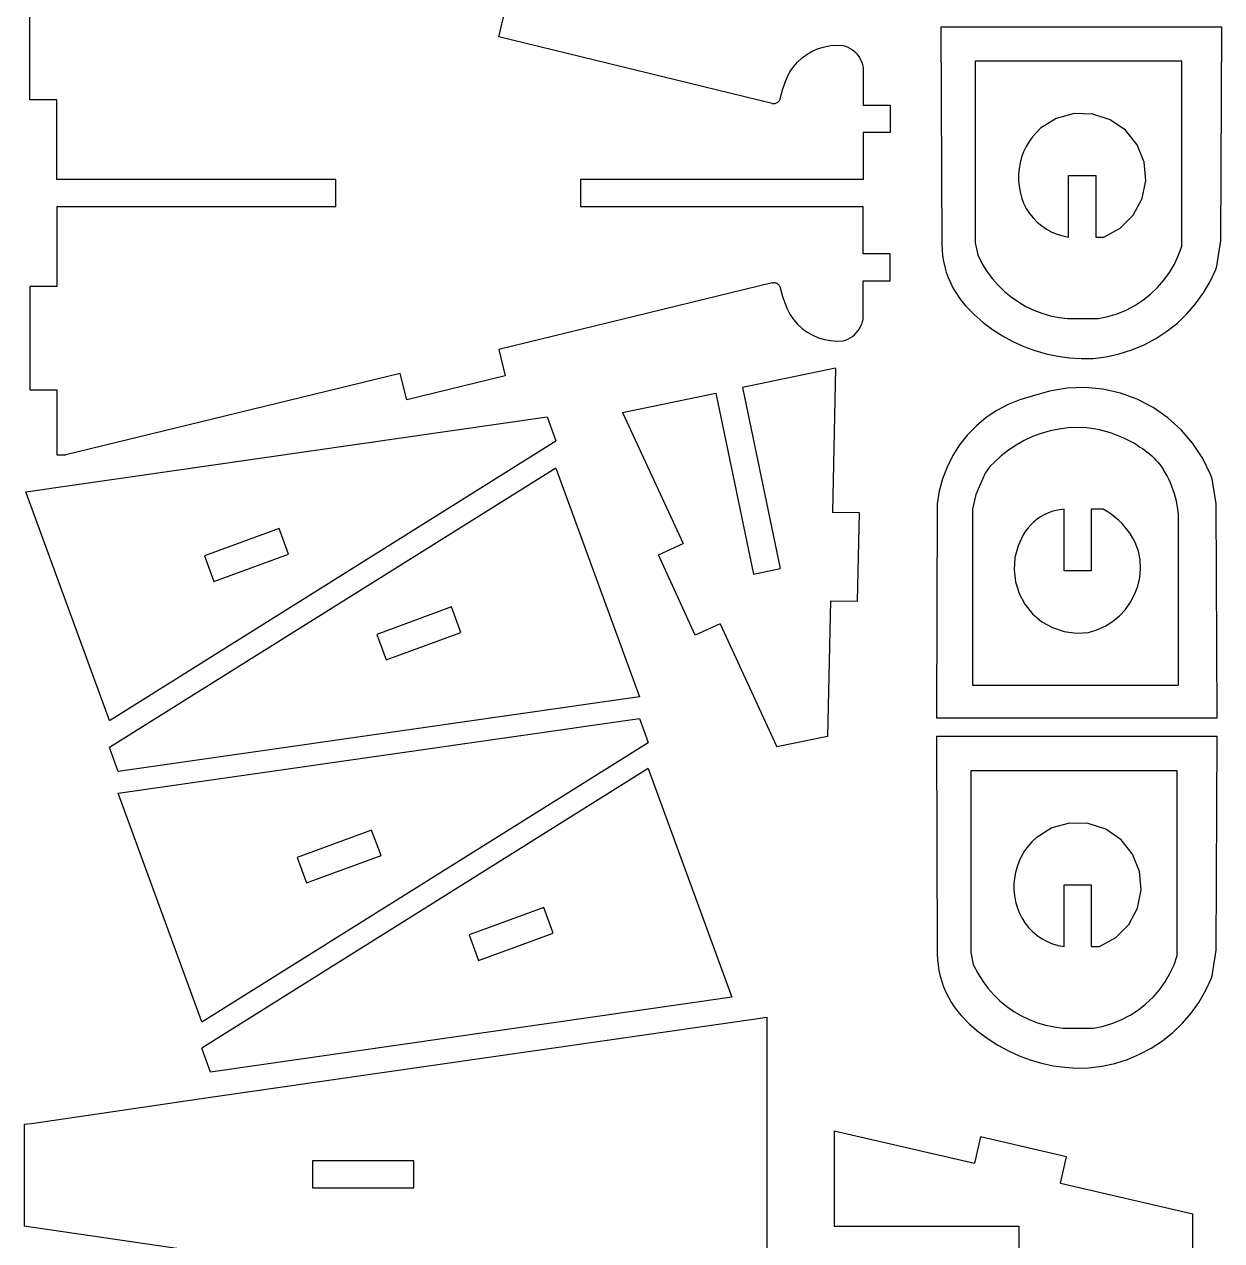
# Model space of a CAD drawing. Extents: x -3998 to 3998, y -3549 to 3549.
# Drawn here: x -2327 to -1666, y -2669 to -1998 of the extents above; entities that cross this region are included whole.
import ezdxf

# ---------------------------------------------------------------- set-up
doc = ezdxf.new("R2010")
doc.units = 0
doc.header["$MEASUREMENT"] = 0
doc.layers.get('0').update_dxf_attribs({"linetype": 'CONTINUOUS'})

msp = doc.modelspace()

# ---------------------------------------------------------------- linework, layer by layer
for p, q in [((-2323.85, -2039.82), (-2323.85, -1982.82)), ((-2064.87, -2005.03), (-2061.32, -1990.46)), ((-1820.85, -1999.57), (-1665.85, -1999.57)), ((-1820.85, -1999.57), (-1820.35, -2119.56)), ((-1666.35, -2117.56), (-1665.85, -1999.57)), ((-1913.93, -2041.8), (-2064.87, -2005.03)), ((-1894.62, -2014.62), (-1891.62, -2012.9)), ((-1891.62, -2012.9), (-1888.45, -2011.54)), ((-1888.45, -2011.54), (-1885.14, -2010.53)), ((-1885.14, -2010.53), (-1881.74, -2009.91)), ((-1881.74, -2009.91), (-1878.3, -2009.67)), ((-1878.3, -2009.67), (-1874.85, -2009.82)), ((-1874.85, -2009.82), (-1873.48, -2010.24)), ((-1873.48, -2010.24), (-1872.15, -2010.79)), ((-1872.15, -2010.79), (-1870.88, -2011.47)), ((-1870.88, -2011.47), (-1869.69, -2012.27)), ((-1869.69, -2012.27), (-1868.58, -2013.17)), ((-1868.58, -2013.17), (-1867.56, -2014.19)), ((-1902.2, -2021.61), (-1899.94, -2019)), ((-1899.94, -2019), (-1897.4, -2016.66)), ((-1897.4, -2016.66), (-1894.62, -2014.62)), ((-1867.56, -2014.19), (-1866.64, -2015.29)), ((-1866.64, -2015.29), (-1865.83, -2016.48)), ((-1865.83, -2016.48), (-1865.15, -2017.74)), ((-1865.15, -2017.74), (-1864.58, -2019.06)), ((-1864.58, -2019.06), (-1864.15, -2020.43)), ((-1801.85, -2018.57), (-1801.85, -2118.82)), ((-1687.85, -2018.57), (-1801.85, -2018.57)), ((-1687.85, -2120.57), (-1687.85, -2018.57)), ((-1905.78, -2027.5), (-1904.16, -2024.46)), ((-1904.16, -2024.46), (-1902.2, -2021.61)), ((-1864.15, -2020.43), (-1863.85, -2021.84)), ((-1863.85, -2021.84), (-1863.85, -2042.82)), ((-1909.85, -2039.82), (-1908.15, -2033.72)), ((-1908.15, -2033.72), (-1907.05, -2030.72)), ((-1907.05, -2030.72), (-1905.78, -2027.5)), ((-2308.85, -2039.82), (-2323.85, -2039.82)), ((-2308.85, -2083.82), (-2308.85, -2039.82)), ((-1910.26, -2040.53), (-1910.03, -2040.18)), ((-1910.03, -2040.18), (-1909.85, -2039.82)), ((-1913.93, -2041.8), (-1913.53, -2041.88)), ((-1913.53, -2041.88), (-1913.12, -2041.91)), ((-1913.12, -2041.91), (-1912.71, -2041.9)), ((-1912.71, -2041.9), (-1912.3, -2041.83)), ((-1912.3, -2041.83), (-1911.9, -2041.72)), ((-1911.9, -2041.72), (-1911.52, -2041.56)), ((-1911.52, -2041.56), (-1911.16, -2041.36)), ((-1911.16, -2041.36), (-1910.83, -2041.12)), ((-1910.83, -2041.12), (-1910.53, -2040.84)), ((-1910.53, -2040.84), (-1910.26, -2040.53)), ((-1863.85, -2042.82), (-1848.85, -2042.82)), ((-1848.85, -2042.82), (-1848.85, -2057.82)), ((-1757.17, -2050.14), (-1765.85, -2055.57)), ((-1747.3, -2047.44), (-1757.17, -2050.14)), ((-1737.07, -2047.68), (-1747.3, -2047.44)), ((-1727.34, -2050.85), (-1737.07, -2047.68)), ((-1718.93, -2056.68), (-1727.34, -2050.85)), ((-1848.85, -2057.82), (-1863.85, -2057.82)), ((-1863.85, -2057.82), (-1863.85, -2083.82)), ((-1770.27, -2060.25), (-1772.16, -2062.86)), ((-1768.17, -2057.81), (-1770.27, -2060.25)), ((-1765.85, -2055.57), (-1768.17, -2057.81)), ((-1712.55, -2064.68), (-1718.93, -2056.68)), ((-1773.8, -2065.64), (-1775.19, -2068.55)), ((-1772.16, -2062.86), (-1773.8, -2065.64)), ((-1708.73, -2074.17), (-1712.55, -2064.68)), ((-1776.31, -2071.57), (-1777.16, -2074.68)), ((-1775.19, -2068.55), (-1776.31, -2071.57)), ((-1777.73, -2077.85), (-1778.02, -2081.06)), ((-1777.16, -2074.68), (-1777.73, -2077.85)), ((-1707.79, -2084.36), (-1708.73, -2074.17)), ((-2154.85, -2083.82), (-2308.85, -2083.82)), ((-2154.85, -2098.82), (-2154.85, -2083.82)), ((-1863.85, -2083.82), (-2019.85, -2083.82)), ((-2019.85, -2083.82), (-2019.85, -2098.82)), ((-1778.02, -2081.06), (-1778.01, -2084.28)), ((-1778.01, -2084.28), (-1777.72, -2087.49)), ((-1750.35, -2081.57), (-1735.35, -2081.57)), ((-1750.35, -2115.57), (-1750.35, -2081.57)), ((-1735.35, -2081.57), (-1735.35, -2115.57)), ((-1709.82, -2094.39), (-1707.79, -2084.36)), ((-1777.72, -2087.49), (-1777.15, -2090.67)), ((-1777.15, -2090.67), (-1776.32, -2093.81)), ((-1776.32, -2093.81), (-1775.17, -2096.84)), ((-2308.85, -2098.82), (-2308.85, -2142.82)), ((-2154.85, -2098.82), (-2308.85, -2098.82)), ((-1863.85, -2098.82), (-2019.85, -2098.82)), ((-1863.85, -2124.82), (-1863.85, -2098.82)), ((-1775.17, -2096.84), (-1773.72, -2099.75)), ((-1773.72, -2099.75), (-1771.97, -2102.49)), ((-1714.65, -2103.42), (-1709.82, -2094.39)), ((-1771.97, -2102.49), (-1769.96, -2105.04)), ((-1769.96, -2105.04), (-1767.7, -2107.37)), ((-1767.7, -2107.37), (-1765.21, -2109.45)), ((-1721.86, -2110.68), (-1714.65, -2103.42)), ((-1765.21, -2109.45), (-1762.52, -2111.27)), ((-1762.52, -2111.27), (-1759.66, -2112.81)), ((-1759.66, -2112.81), (-1756.66, -2114.04)), ((-1756.66, -2114.04), (-1753.54, -2114.97)), ((-1730.85, -2115.57), (-1721.86, -2110.68)), ((-1820.35, -2119.56), (-1820.24, -2122.68)), ((-1801.85, -2118.82), (-1800.55, -2125.47)), ((-1753.54, -2114.97), (-1750.35, -2115.57)), ((-1735.35, -2115.57), (-1730.85, -2115.57)), ((-1689.66, -2125.6), (-1687.85, -2120.57)), ((-1668.55, -2131.67), (-1666.35, -2117.56)), ((-1848.85, -2124.82), (-1863.85, -2124.82)), ((-1848.85, -2139.82), (-1848.85, -2124.82)), ((-1820.24, -2122.68), (-1819.93, -2125.79)), ((-1819.93, -2125.79), (-1819.43, -2128.87)), ((-1800.55, -2125.47), (-1797.8, -2130.67)), ((-1691.92, -2130.45), (-1689.66, -2125.6)), ((-1819.43, -2128.87), (-1818.76, -2131.92)), ((-1818.76, -2131.92), (-1817.89, -2134.92)), ((-1797.8, -2130.67), (-1795.24, -2134.75)), ((-1694.63, -2135.06), (-1691.92, -2130.45)), ((-1672.26, -2140.11), (-1669.15, -2133.47)), ((-1669.15, -2133.47), (-1668.55, -2131.67)), ((-1913.93, -2140.84), (-2064.87, -2177.6)), ((-1913.93, -2140.84), (-1913.53, -2140.75)), ((-1913.53, -2140.75), (-1913.12, -2140.72)), ((-1913.12, -2140.72), (-1912.71, -2140.74)), ((-1912.71, -2140.74), (-1912.3, -2140.8)), ((-1912.3, -2140.8), (-1911.9, -2140.91)), ((-1911.9, -2140.91), (-1911.52, -2141.07)), ((-1911.52, -2141.07), (-1911.16, -2141.27)), ((-1863.85, -2139.82), (-1848.85, -2139.82)), ((-1863.85, -2160.8), (-1863.85, -2139.82)), ((-1817.89, -2134.92), (-1816.85, -2137.86)), ((-1816.85, -2137.86), (-1815.63, -2140.73)), ((-1815.63, -2140.73), (-1814.24, -2143.53)), ((-1795.24, -2134.75), (-1792.36, -2138.61)), ((-1792.36, -2138.61), (-1789.18, -2142.22)), ((-1701.26, -2143.44), (-1697.75, -2139.41)), ((-1697.75, -2139.41), (-1694.63, -2135.06)), ((-1675.97, -2146.43), (-1672.26, -2140.11)), ((-2323.85, -2142.82), (-2323.85, -2199.82)), ((-2308.85, -2142.82), (-2323.85, -2142.82)), ((-1911.16, -2141.27), (-1910.83, -2141.51)), ((-1910.83, -2141.51), (-1910.53, -2141.79)), ((-1910.53, -2141.79), (-1910.26, -2142.11)), ((-1910.26, -2142.11), (-1910.03, -2142.45)), ((-1910.03, -2142.45), (-1909.85, -2142.82)), ((-1909.85, -2142.82), (-1908.15, -2148.92)), ((-1814.24, -2143.53), (-1812.69, -2146.23)), ((-1812.69, -2146.23), (-1810.97, -2148.84)), ((-1789.18, -2142.22), (-1785.73, -2145.57)), ((-1785.73, -2145.57), (-1782.01, -2148.64)), ((-1709.33, -2150.46), (-1705.13, -2147.14)), ((-1705.13, -2147.14), (-1701.26, -2143.44)), ((-1680.24, -2152.39), (-1675.97, -2146.43)), ((-1908.15, -2148.92), (-1907.05, -2151.92)), ((-1907.05, -2151.92), (-1905.78, -2155.13)), ((-1810.97, -2148.84), (-1809.1, -2151.34)), ((-1809.1, -2151.34), (-1807.08, -2153.72)), ((-1807.08, -2153.72), (-1802.48, -2158.36)), ((-1782.01, -2148.64), (-1778.06, -2151.39)), ((-1778.06, -2151.39), (-1773.9, -2153.82)), ((-1773.9, -2153.82), (-1769.56, -2155.9)), ((-1718.55, -2155.86), (-1713.81, -2153.38)), ((-1713.81, -2153.38), (-1709.33, -2150.46)), ((-1685.04, -2157.93), (-1680.24, -2152.39)), ((-1905.78, -2155.13), (-1904.16, -2158.18)), ((-1904.16, -2158.18), (-1902.2, -2161.02)), ((-1902.2, -2161.02), (-1899.94, -2163.64)), ((-1864.15, -2162.2), (-1863.85, -2160.8)), ((-1802.48, -2158.36), (-1797.56, -2162.65)), ((-1769.56, -2155.9), (-1765.06, -2157.63)), ((-1765.06, -2157.63), (-1760.44, -2158.99)), ((-1760.44, -2158.99), (-1755.73, -2159.98)), ((-1755.73, -2159.98), (-1750.95, -2160.58)), ((-1750.95, -2160.58), (-1733.85, -2160.57)), ((-1733.85, -2160.57), (-1728.61, -2159.47)), ((-1728.61, -2159.47), (-1723.5, -2157.9)), ((-1723.5, -2157.9), (-1718.55, -2155.86)), ((-1690.33, -2163.01), (-1685.04, -2157.93)), ((-1899.94, -2163.64), (-1897.4, -2165.98)), ((-1897.4, -2165.98), (-1894.62, -2168.02)), ((-1867.56, -2168.45), (-1866.64, -2167.34)), ((-1866.64, -2167.34), (-1865.83, -2166.15)), ((-1865.83, -2166.15), (-1865.15, -2164.89)), ((-1865.15, -2164.89), (-1864.58, -2163.57)), ((-1864.58, -2163.57), (-1864.15, -2162.2)), ((-1797.56, -2162.65), (-1792.34, -2166.57)), ((-1792.34, -2166.57), (-1786.84, -2170.1)), ((-1702.19, -2171.61), (-1696.06, -2167.58)), ((-1696.06, -2167.58), (-1690.33, -2163.01)), ((-1894.62, -2168.02), (-1891.62, -2169.73)), ((-1891.62, -2169.73), (-1888.45, -2171.1)), ((-1888.45, -2171.1), (-1885.14, -2172.1)), ((-1885.14, -2172.1), (-1881.74, -2172.72)), ((-1881.74, -2172.72), (-1878.3, -2172.96)), ((-1878.3, -2172.96), (-1874.85, -2172.82)), ((-1874.85, -2172.82), (-1873.48, -2172.39)), ((-1873.48, -2172.39), (-1872.15, -2171.84)), ((-1872.15, -2171.84), (-1870.88, -2171.16)), ((-1870.88, -2171.16), (-1869.69, -2170.37)), ((-1869.69, -2170.37), (-1868.58, -2169.46)), ((-1868.58, -2169.46), (-1867.56, -2168.45)), ((-1786.84, -2170.1), (-1781.11, -2173.23)), ((-1781.11, -2173.23), (-1775.16, -2175.93)), ((-1708.66, -2175.06), (-1702.19, -2171.61)), ((-2064.87, -2177.6), (-2061.32, -2192.18)), ((-1775.16, -2175.93), (-1769.03, -2178.19)), ((-1769.03, -2178.19), (-1762.76, -2180)), ((-1762.76, -2180), (-1756.37, -2181.34)), ((-1756.37, -2181.34), (-1749.9, -2182.23)), ((-1729.57, -2181.67), (-1722.41, -2180.11)), ((-1722.41, -2180.11), (-1715.42, -2177.9)), ((-1715.42, -2177.9), (-1708.66, -2175.06)), ((-1879.06, -2187.95), (-1930.46, -2198.65)), ((-1879.06, -2187.95), (-1880.77, -2267.53)), ((-1749.9, -2182.23), (-1743.38, -2182.63)), ((-1743.38, -2182.63), (-1736.85, -2182.57)), ((-1736.85, -2182.57), (-1729.57, -2181.67)), ((-2119.28, -2190.86), (-2303.85, -2235.82)), ((-2115.73, -2205.43), (-2119.28, -2190.86)), ((-2061.32, -2192.18), (-2115.73, -2205.43)), ((-2323.85, -2199.82), (-2308.85, -2199.82)), ((-2308.85, -2199.82), (-2308.85, -2235.82)), ((-1930.46, -2198.65), (-1909.66, -2298.51)), ((-1760.94, -2200.57), (-1770.43, -2203.43)), ((-1751.17, -2198.95), (-1760.94, -2200.57)), ((-1741.27, -2198.59), (-1751.17, -2198.95)), ((-1731.41, -2199.5), (-1741.27, -2198.59)), ((-1721.74, -2201.67), (-1731.41, -2199.5)), ((-1996.54, -2212.41), (-1945.15, -2201.71)), ((-1945.15, -2201.71), (-1924.35, -2301.57)), ((-1783.72, -2208.02), (-1789.94, -2211.31)), ((-1777.19, -2205.38), (-1783.72, -2208.02)), ((-1770.43, -2203.43), (-1777.19, -2205.38)), ((-1712.43, -2205.05), (-1721.74, -2201.67)), ((-1703.63, -2209.61), (-1712.43, -2205.05)), ((-2325.99, -2256.11), (-2038.28, -2214.87)), ((-2038.28, -2214.87), (-2033.45, -2228.06)), ((-1996.54, -2212.41), (-1963.2, -2284.7)), ((-1789.94, -2211.31), (-1795.78, -2215.23)), ((-1695.49, -2215.25), (-1703.63, -2209.61)), ((-1801.2, -2219.72), (-1806.12, -2224.75)), ((-1795.78, -2215.23), (-1801.2, -2219.72)), ((-1755.59, -2221.52), (-1760.59, -2222.52)), ((-1750.52, -2220.92), (-1755.59, -2221.52)), ((-1745.42, -2220.72), (-1750.52, -2220.92)), ((-1740.32, -2220.92), (-1745.42, -2220.72)), ((-1735.25, -2221.52), (-1740.32, -2220.92)), ((-1733.23, -2221.98), (-1735.25, -2221.52)), ((-1688.14, -2221.89), (-1695.49, -2215.25)), ((-2279.81, -2382.29), (-2033.45, -2228.06)), ((-1806.12, -2224.75), (-1810.5, -2230.26)), ((-1774.92, -2227.83), (-1779.37, -2230.33)), ((-1770.29, -2225.68), (-1774.92, -2227.83)), ((-1765.5, -2223.91), (-1770.29, -2225.68)), ((-1760.59, -2222.52), (-1765.5, -2223.91)), ((-1731.23, -2222.49), (-1733.23, -2221.98)), ((-1729.24, -2223.07), (-1731.23, -2222.49)), ((-1727.26, -2223.69), (-1729.24, -2223.07)), ((-1725.31, -2224.37), (-1727.26, -2223.69)), ((-1723.37, -2225.11), (-1725.31, -2224.37)), ((-1721.46, -2225.9), (-1723.37, -2225.11)), ((-1719.56, -2226.74), (-1721.46, -2225.9)), ((-1717.7, -2227.63), (-1719.56, -2226.74)), ((-1715.85, -2228.58), (-1717.7, -2227.63)), ((-1681.69, -2229.41), (-1688.14, -2221.89)), ((-1810.5, -2230.26), (-1814.29, -2236.19)), ((-1783.61, -2233.17), (-1787.61, -2236.34)), ((-1779.37, -2230.33), (-1783.61, -2233.17)), ((-1714.04, -2229.57), (-1715.85, -2228.58)), ((-1712.25, -2230.62), (-1714.04, -2229.57)), ((-1712.25, -2230.62), (-1710.86, -2231.45)), ((-1710.86, -2231.45), (-1709.51, -2232.33)), ((-1709.51, -2232.33), (-1708.19, -2233.26)), ((-1708.19, -2233.26), (-1706.9, -2234.24)), ((-1706.9, -2234.24), (-1705.66, -2235.27)), ((-1676.27, -2237.7), (-1681.69, -2229.41)), ((-2308.85, -2235.82), (-2303.85, -2235.82)), ((-1814.29, -2236.19), (-1817.45, -2242.48)), ((-1791.35, -2239.82), (-1793.93, -2242.17)), ((-1787.61, -2236.34), (-1791.35, -2239.82)), ((-1705.66, -2235.27), (-1704.45, -2236.34)), ((-1704.45, -2236.34), (-1703.28, -2237.46)), ((-1703.28, -2237.46), (-1702.16, -2238.62)), ((-1702.16, -2238.62), (-1701.08, -2239.83)), ((-1701.08, -2239.83), (-1700.04, -2241.07)), ((-1700.04, -2241.07), (-1699.06, -2242.35)), ((-1671.95, -2246.62), (-1676.27, -2237.7)), ((-2033.45, -2243.06), (-2279.81, -2397.29)), ((-2033.45, -2243.06), (-1987.27, -2369.23)), ((-1817.45, -2242.48), (-1819.95, -2249.06)), ((-1796.35, -2245.82), (-1801.55, -2257.72)), ((-1793.93, -2242.17), (-1796.35, -2245.82)), ((-1699.06, -2242.35), (-1698.12, -2243.66)), ((-1697, -2245.49), (-1698.12, -2243.66)), ((-1695.95, -2247.36), (-1697, -2245.49)), ((-1694.98, -2249.27), (-1695.95, -2247.36)), ((-1671.06, -2248.99), (-1671.95, -2246.62)), ((-1819.95, -2249.06), (-1821.76, -2255.87)), ((-1694.09, -2251.21), (-1694.98, -2249.27)), ((-1693.28, -2253.2), (-1694.09, -2251.21)), ((-1692.55, -2255.21), (-1693.28, -2253.2)), ((-1691.9, -2257.25), (-1692.55, -2255.21)), ((-1668.85, -2262.82), (-1671.06, -2248.99)), ((-2279.81, -2382.29), (-2325.99, -2256.11)), ((-1821.76, -2255.87), (-1822.85, -2262.82)), ((-1801.55, -2257.72), (-1803.35, -2265.82)), ((-1691.33, -2259.32), (-1691.9, -2257.25)), ((-1690.85, -2261.41), (-1691.33, -2259.32)), ((-1690.45, -2263.51), (-1690.85, -2261.41)), ((-1865.78, -2267.85), (-1880.77, -2267.53)), ((-1866.82, -2316.56), (-1865.78, -2267.85)), ((-1822.85, -2262.82), (-1823.35, -2380.82)), ((-1803.35, -2265.82), (-1803.35, -2362.82)), ((-1761.77, -2267.89), (-1763.86, -2268.85)), ((-1759.61, -2267.1), (-1761.77, -2267.89)), ((-1757.4, -2266.49), (-1759.61, -2267.1)), ((-1755.14, -2266.06), (-1757.4, -2266.49)), ((-1752.85, -2265.82), (-1755.14, -2266.06)), ((-1752.85, -2299.82), (-1752.85, -2265.82)), ((-1731.35, -2265.82), (-1737.85, -2265.82)), ((-1737.85, -2265.82), (-1737.85, -2299.82)), ((-1729.1, -2267.09), (-1731.35, -2265.82)), ((-1726.93, -2268.51), (-1729.1, -2267.09)), ((-1724.86, -2270.06), (-1726.93, -2268.51)), ((-1690.14, -2265.63), (-1690.45, -2263.51)), ((-1689.92, -2267.76), (-1690.14, -2265.63)), ((-1689.92, -2267.76), (-1689.92, -2362.82)), ((-1668.35, -2380.82), (-1668.85, -2262.82)), ((-1771.21, -2274.31), (-1772.74, -2276.03)), ((-1769.55, -2272.73), (-1771.21, -2274.31)), ((-1767.76, -2271.28), (-1769.55, -2272.73)), ((-1765.86, -2269.99), (-1767.76, -2271.28)), ((-1763.86, -2268.85), (-1765.86, -2269.99)), ((-1722.89, -2271.74), (-1724.86, -2270.06)), ((-1721.04, -2273.55), (-1722.89, -2271.74)), ((-1719.3, -2275.46), (-1721.04, -2273.55)), ((-2186.11, -2276.45), (-2227.32, -2291.54)), ((-2180.95, -2290.54), (-2186.11, -2276.45)), ((-1775.35, -2279.82), (-1778.27, -2285.9)), ((-1774.12, -2277.87), (-1775.35, -2279.82)), ((-1772.74, -2276.03), (-1774.12, -2277.87)), ((-1717.68, -2277.49), (-1719.3, -2275.46)), ((-1716.2, -2279.61), (-1717.68, -2277.49)), ((-1714.86, -2281.82), (-1716.2, -2279.61)), ((-1713.66, -2284.11), (-1714.86, -2281.82)), ((-1976.83, -2290.98), (-1963.2, -2284.7)), ((-1778.27, -2285.9), (-1780.01, -2292.42)), ((-1712.6, -2286.48), (-1713.66, -2284.11)), ((-1711.7, -2288.9), (-1712.6, -2286.48)), ((-2227.32, -2291.54), (-2222.17, -2305.62)), ((-2222.17, -2305.62), (-2180.95, -2290.54)), ((-1956.42, -2335.22), (-1976.83, -2290.98)), ((-1780.01, -2292.42), (-1780.49, -2299.15)), ((-1710.87, -2293.72), (-1711.7, -2288.9)), ((-1710.68, -2298.59), (-1710.87, -2293.72)), ((-1924.35, -2301.57), (-1909.66, -2298.51)), ((-1780.49, -2299.15), (-1779.7, -2305.85)), ((-1737.85, -2299.82), (-1752.85, -2299.82)), ((-1711.12, -2303.46), (-1710.68, -2298.59)), ((-1779.7, -2305.85), (-1777.67, -2312.29)), ((-1713.9, -2312.8), (-1712.2, -2308.22)), ((-1712.2, -2308.22), (-1711.12, -2303.46)), ((-1777.67, -2312.29), (-1774.47, -2318.23)), ((-1716.18, -2317.11), (-1713.9, -2312.8)), ((-2091.1, -2319.72), (-2132.31, -2334.81)), ((-2085.94, -2333.81), (-2091.1, -2319.72)), ((-1881.82, -2316.24), (-1883.43, -2391.1)), ((-1881.82, -2316.24), (-1866.82, -2316.56)), ((-1774.47, -2318.23), (-1770.22, -2323.47)), ((-1722.33, -2324.67), (-1719.01, -2321.09)), ((-1719.01, -2321.09), (-1716.18, -2317.11)), ((-1942.8, -2328.94), (-1956.42, -2335.22)), ((-1942.8, -2328.94), (-1911.44, -2396.94)), ((-1770.22, -2323.47), (-1765.06, -2327.82)), ((-1765.06, -2327.82), (-1759.17, -2331.12)), ((-1730.24, -2330.37), (-1726.1, -2327.78)), ((-1726.1, -2327.78), (-1722.33, -2324.67)), ((-2132.31, -2334.81), (-2127.16, -2348.89)), ((-2127.16, -2348.89), (-2085.94, -2333.81)), ((-1759.17, -2331.12), (-1752.77, -2333.27)), ((-1752.77, -2333.27), (-1746.09, -2334.18)), ((-1746.09, -2334.18), (-1739.35, -2333.82)), ((-1739.35, -2333.82), (-1734.68, -2332.39)), ((-1734.68, -2332.39), (-1730.24, -2330.37)), ((-1987.27, -2369.23), (-2274.99, -2410.48)), ((-1803.35, -2362.82), (-1689.92, -2362.82)), ((-2274.99, -2422.48), (-1987.27, -2381.23)), ((-1987.27, -2381.23), (-1982.44, -2394.42)), ((-1823.35, -2380.82), (-1668.35, -2380.82)), ((-2228.8, -2548.66), (-1982.44, -2394.42)), ((-1883.43, -2391.1), (-1911.44, -2396.94)), ((-1823.35, -2391.07), (-1668.35, -2391.07)), ((-1823.35, -2391.07), (-1822.85, -2511.06)), ((-1668.85, -2509.06), (-1668.35, -2391.07)), ((-2274.99, -2410.48), (-2279.81, -2397.29)), ((-1982.44, -2408.92), (-2228.8, -2563.16)), ((-1982.44, -2408.92), (-1936.26, -2535.1)), ((-1804.35, -2410.07), (-1804.35, -2510.32)), ((-1690.35, -2410.07), (-1804.35, -2410.07)), ((-1690.35, -2512.07), (-1690.35, -2410.07)), ((-2228.8, -2548.66), (-2274.99, -2422.48)), ((-2135.1, -2442.82), (-2176.31, -2457.9)), ((-2129.94, -2456.9), (-2135.1, -2442.82)), ((-1759.67, -2441.64), (-1768.35, -2447.07)), ((-1749.8, -2438.94), (-1759.67, -2441.64)), ((-1739.57, -2439.18), (-1749.8, -2438.94)), ((-1729.84, -2442.35), (-1739.57, -2439.18)), ((-1721.43, -2448.18), (-1729.84, -2442.35)), ((-1770.67, -2449.31), (-1772.77, -2451.75)), ((-1768.35, -2447.07), (-1770.67, -2449.31)), ((-1715.05, -2456.18), (-1721.43, -2448.18)), ((-1774.66, -2454.36), (-1776.3, -2457.14)), ((-1772.77, -2451.75), (-1774.66, -2454.36)), ((-1711.23, -2465.67), (-1715.05, -2456.18)), ((-2176.31, -2457.9), (-2171.16, -2471.99)), ((-2171.16, -2471.99), (-2129.94, -2456.9)), ((-1778.81, -2463.07), (-1779.66, -2466.18)), ((-1777.69, -2460.05), (-1778.81, -2463.07)), ((-1776.3, -2457.14), (-1777.69, -2460.05)), ((-1780.23, -2469.35), (-1780.52, -2472.56)), ((-1779.66, -2466.18), (-1780.23, -2469.35)), ((-1710.29, -2475.86), (-1711.23, -2465.67)), ((-1780.52, -2472.56), (-1780.51, -2475.78)), ((-1780.51, -2475.78), (-1780.22, -2478.99)), ((-1752.85, -2473.07), (-1737.85, -2473.07)), ((-1752.85, -2507.07), (-1752.85, -2473.07)), ((-1737.85, -2473.07), (-1737.85, -2507.07)), ((-1712.32, -2485.89), (-1710.29, -2475.86)), ((-1780.22, -2478.99), (-1779.65, -2482.17)), ((-1779.65, -2482.17), (-1778.82, -2485.31)), ((-2040.09, -2485.59), (-2081.3, -2500.67)), ((-2034.93, -2499.67), (-2040.09, -2485.59)), ((-1778.82, -2485.31), (-1777.67, -2488.34)), ((-1777.67, -2488.34), (-1776.22, -2491.25)), ((-1717.15, -2494.92), (-1712.32, -2485.89)), ((-1776.22, -2491.25), (-1774.47, -2493.99)), ((-1774.47, -2493.99), (-1772.46, -2496.54)), ((-1772.46, -2496.54), (-1770.2, -2498.87)), ((-1724.36, -2502.18), (-1717.15, -2494.92)), ((-2081.3, -2500.67), (-2076.15, -2514.76)), ((-2076.15, -2514.76), (-2034.93, -2499.67)), ((-1770.2, -2498.87), (-1767.71, -2500.95)), ((-1767.71, -2500.95), (-1765.02, -2502.77)), ((-1765.02, -2502.77), (-1762.16, -2504.31)), ((-1733.35, -2507.07), (-1724.36, -2502.18)), ((-1762.16, -2504.31), (-1759.16, -2505.54)), ((-1759.16, -2505.54), (-1756.04, -2506.47)), ((-1756.04, -2506.47), (-1752.85, -2507.07)), ((-1737.85, -2507.07), (-1733.35, -2507.07)), ((-1671.05, -2523.17), (-1668.85, -2509.06)), ((-1822.85, -2511.06), (-1822.74, -2514.18)), ((-1822.74, -2514.18), (-1822.43, -2517.29)), ((-1804.35, -2510.32), (-1803.05, -2516.97)), ((-1803.05, -2516.97), (-1800.3, -2522.17)), ((-1692.16, -2517.1), (-1690.35, -2512.07)), ((-1822.43, -2517.29), (-1821.93, -2520.37)), ((-1821.93, -2520.37), (-1821.26, -2523.42)), ((-1821.26, -2523.42), (-1820.39, -2526.42)), ((-1800.3, -2522.17), (-1797.74, -2526.25)), ((-1697.13, -2526.56), (-1694.42, -2521.95)), ((-1694.42, -2521.95), (-1692.16, -2517.1)), ((-1671.65, -2524.97), (-1671.05, -2523.17)), ((-1820.39, -2526.42), (-1819.35, -2529.36)), ((-1819.35, -2529.36), (-1818.13, -2532.23)), ((-1797.74, -2526.25), (-1794.86, -2530.11)), ((-1794.86, -2530.11), (-1791.68, -2533.72)), ((-1700.25, -2530.91), (-1697.13, -2526.56)), ((-1674.76, -2531.61), (-1671.65, -2524.97)), ((-1936.26, -2535.1), (-2223.98, -2576.34)), ((-1818.13, -2532.23), (-1816.74, -2535.03)), ((-1816.74, -2535.03), (-1815.19, -2537.73)), ((-1791.68, -2533.72), (-1788.23, -2537.07)), ((-1788.23, -2537.07), (-1784.51, -2540.14)), ((-1707.63, -2538.64), (-1703.76, -2534.94)), ((-1703.76, -2534.94), (-1700.25, -2530.91)), ((-1678.47, -2537.93), (-1674.76, -2531.61)), ((-1815.19, -2537.73), (-1813.47, -2540.34)), ((-1813.47, -2540.34), (-1811.6, -2542.84)), ((-1811.6, -2542.84), (-1809.58, -2545.22)), ((-1784.51, -2540.14), (-1780.56, -2542.89)), ((-1780.56, -2542.89), (-1776.4, -2545.32)), ((-1716.31, -2544.88), (-1711.83, -2541.96)), ((-1711.83, -2541.96), (-1707.63, -2538.64)), ((-1682.74, -2543.89), (-1678.47, -2537.93)), ((-1916.85, -2546.32), (-2223.98, -2590.34)), ((-1916.85, -2721.32), (-1916.85, -2546.32)), ((-1809.58, -2545.22), (-1804.98, -2549.86)), ((-1804.98, -2549.86), (-1800.06, -2554.15)), ((-1776.4, -2545.32), (-1772.06, -2547.4)), ((-1772.06, -2547.4), (-1767.56, -2549.13)), ((-1767.56, -2549.13), (-1762.94, -2550.49)), ((-1762.94, -2550.49), (-1758.23, -2551.48)), ((-1731.11, -2550.97), (-1726, -2549.4)), ((-1726, -2549.4), (-1721.05, -2547.36)), ((-1721.05, -2547.36), (-1716.31, -2544.88)), ((-1692.83, -2554.51), (-1687.54, -2549.43)), ((-1687.54, -2549.43), (-1682.74, -2543.89)), ((-1800.06, -2554.15), (-1794.84, -2558.07)), ((-1758.23, -2551.48), (-1753.45, -2552.08)), ((-1753.45, -2552.08), (-1736.35, -2552.07)), ((-1736.35, -2552.07), (-1731.11, -2550.97)), ((-1698.56, -2559.08), (-1692.83, -2554.51)), ((-2223.98, -2576.34), (-2228.8, -2563.16)), ((-1794.84, -2558.07), (-1789.34, -2561.6)), ((-1789.34, -2561.6), (-1783.61, -2564.73)), ((-1711.16, -2566.56), (-1704.69, -2563.11)), ((-1704.69, -2563.11), (-1698.56, -2559.08)), ((-1783.61, -2564.73), (-1777.66, -2567.43)), ((-1777.66, -2567.43), (-1771.53, -2569.69)), ((-1771.53, -2569.69), (-1765.26, -2571.5)), ((-1724.91, -2571.61), (-1717.92, -2569.4)), ((-1717.92, -2569.4), (-1711.16, -2566.56)), ((-1765.26, -2571.5), (-1758.87, -2572.84)), ((-1758.87, -2572.84), (-1752.4, -2573.73)), ((-1752.4, -2573.73), (-1745.88, -2574.13)), ((-1745.88, -2574.13), (-1739.35, -2574.07)), ((-1739.35, -2574.07), (-1732.07, -2573.17)), ((-1732.07, -2573.17), (-1724.91, -2571.61)), ((-2223.98, -2590.34), (-2322.93, -2604.93)), ((-2322.93, -2604.93), (-2326.85, -2605.32)), ((-2326.85, -2605.32), (-2326.85, -2661.32)), ((-1879.85, -2608.82), (-1879.85, -2661.32)), ((-1879.85, -2608.82), (-1802.29, -2626.72)), ((-1798.91, -2612.1), (-1802.29, -2626.72)), ((-1751.44, -2623.06), (-1798.91, -2612.1)), ((-1754.82, -2637.67), (-1751.44, -2623.06)), ((-2111.85, -2625.32), (-2167.85, -2625.32)), ((-2167.85, -2625.32), (-2167.85, -2640.32)), ((-2111.85, -2640.32), (-2111.85, -2625.32)), ((-1754.82, -2637.67), (-1681.85, -2654.51)), ((-2167.85, -2640.32), (-2111.85, -2640.32)), ((-1681.85, -2683.12), (-1681.85, -2654.51)), ((-1916.85, -2721.32), (-2326.85, -2661.32)), ((-1879.85, -2661.32), (-1777.85, -2661.32)), ((-1777.85, -2661.32), (-1777.85, -2676.32))]:
    msp.add_line(p, q)

doc.saveas('drawing.dxf')
